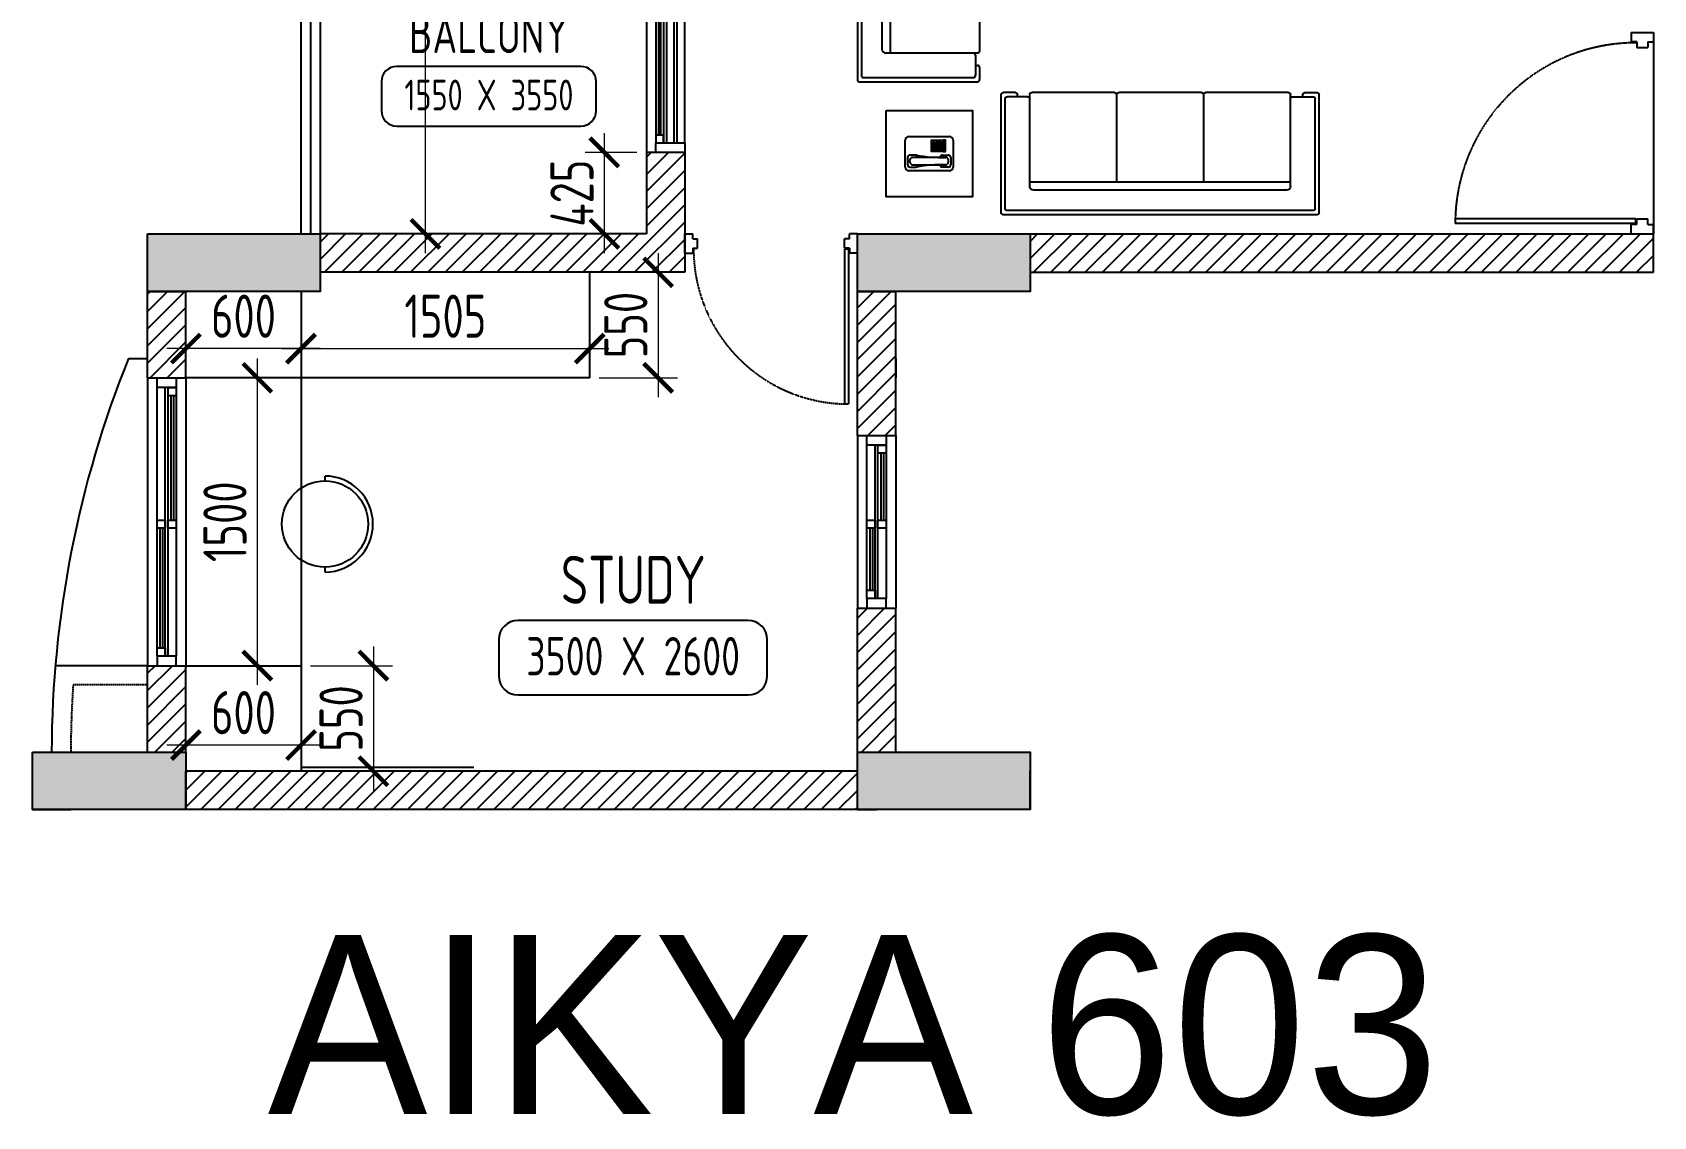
# Model space of a CAD drawing. Header units: millimetres. Extents: x -92307 to 258096, y -47434 to 112633.
# Drawn here: x -4157 to 4293, y 3400 to 9049 of the extents above; entities that cross this region are included whole.
import ezdxf
from ezdxf.enums import TextEntityAlignment as Align

# ---------------------------------------------------------------- set-up
doc = ezdxf.new("R2010")
doc.units = ezdxf.units.MM
doc.header["$LTSCALE"] = 10
doc.header["$PDMODE"] = 35
doc.header["$PDSIZE"] = 500
doc.linetypes.add('DASHED', pattern=[19.05, 12.7, -6.35])
doc.linetypes.add('HIDDEN', pattern=[9.525, 6.35, -3.175])
for name, color, linetype in [('07--DIM-1', 1, 'Continuous'), ('A--BLOCKWALL-1', 9, 'Continuous'), ('A--BLOCKWALL-2', 2, 'Continuous'), ('A--BLOCKWALL-3', 3, 'Continuous'), ('A--CONCRETE-HID', 9, 'HIDDEN'), ('A--DOWN', 34, 'Continuous'), ('A--FIXTURE-0', 8, 'Continuous'), ('A--FURNITURE-0', 253, 'Continuous'), ('A--GLAZING-0', 181, 'Continuous'), ('A--HANDRAIL-1', 9, 'Continuous'), ('A--HATCH-1', 8, 'Continuous'), ('A--SPACENUMBER', 2, 'Continuous'), ('A--SPACENUMBER-1', 8, 'Continuous'), ('A--SPACEREF', 3, 'Continuous'), ('A--Stucture', 9, 'Continuous'), ('A--TILING-1', 8, 'Continuous'), ('Typical floor Column Centre line$0$X-3rd Floor Column$0$A--COL250', 250, 'Continuous'), ('Typical floor Column Centre line$0$X-3rd Floor Column$0$A--CONCRETE-4', 4, 'Continuous')]:
    doc.layers.add(name, color=color, linetype=linetype)
doc.styles.add('ISO', font='isocp2.shx', dxfattribs={"width": 0.8})
doc.dimstyles.new('A-DIM-100', dxfattribs={"dimscale": 100, "dimtxt": 2.25, "dimasz": 1.5, "dimexe": 1, "dimexo": 0.5, "dimgap": 0, "dimtad": 0, "dimdec": 0, "dimzin": 12, "dimdsep": 46, "dimtxsty": 'ISO', "dimblk": 'ARCHTICK', "dimcen": 1, "dimdle": 1, "dimclrd": 8, "dimclre": 8, "dimclrt": 256, "dimadec": 0, "dimazin": 3, "dimtfac": 1, "dimtdec": 0, "dimtmove": 1, "dimatfit": 2, "dimfxl": 1, "dimtvp": 0.75, "dimtolj": 1, "dimtzin": 12, "dimlwd": 18, "dimlwe": 18, "dimarcsym": 0})
pattern_1 = [(45, (9143.29, 4849.43), (-44.90128, 44.90128), [])]

# ---------------------------------------------------------------- blocks, each defined once
blk = doc.blocks.new('A$C59C96D1E')
at = {"linetype": 'Continuous'}
for p, q in [((-2.74, 0), (2.74, 0)), ((-3.49, -9.09), (-3.49, -0.75)), ((-2.75, -0.99), (-2.75, -2.2)), ((-2.26, -1.48), (-2.26, -8.35)), ((-0.79, -0.49), (-2.25, -0.49)), ((-1.76, -0.98), (-1.28, -0.98)), ((-0.78, -8.35), (-0.78, -1.48)), ((-0.29, -2.2), (-0.29, -0.99)), ((3.49, -0.75), (3.49, -9.09)), ((-2.75, -8.84), (-2.75, -7.63)), ((2.74, -9.84), (-2.74, -9.84)), ((-0.79, -9.34), (-2.25, -9.34)), ((-1.76, -8.85), (-1.28, -8.85)), ((-0.29, -7.63), (-0.29, -8.84))]:
    blk.add_line(p, q, dxfattribs=at)
for points in [[(0.45, -5.87), (0.45, -5.37), (0.95, -5.37), (0.95, -5.87)], [(0.45, -6.47), (0.45, -5.97), (0.95, -5.97), (0.95, -6.47)], [(0.45, -7.06), (0.45, -6.56), (0.95, -6.56), (0.95, -7.06)], [(1.05, -5.87), (1.05, -5.37), (1.55, -5.37), (1.55, -5.87)], [(1.05, -6.47), (1.05, -5.97), (1.55, -5.97), (1.55, -6.47)], [(1.05, -7.06), (1.05, -6.56), (1.55, -6.56), (1.55, -7.06)], [(1.64, -5.87), (1.64, -5.37), (2.14, -5.37), (2.14, -5.87)], [(1.64, -6.47), (1.64, -5.97), (2.14, -5.97), (2.14, -6.47)], [(1.64, -7.06), (1.64, -6.56), (2.14, -6.56), (2.14, -7.06)], [(2.24, -5.87), (2.24, -5.37), (2.74, -5.37), (2.74, -5.87)], [(2.24, -6.47), (2.24, -5.97), (2.74, -5.97), (2.74, -6.47)], [(2.24, -7.06), (2.24, -6.56), (2.74, -6.56), (2.74, -7.06)], [(0.45, -7.66), (0.45, -7.16), (0.95, -7.16), (0.95, -7.66)], [(0.45, -8.26), (0.95, -8.26), (0.95, -7.76), (0.45, -7.76)], [(1.05, -7.66), (1.05, -7.16), (1.55, -7.16), (1.55, -7.66)], [(1.05, -8.26), (1.55, -8.26), (1.55, -7.76), (1.05, -7.76)], [(1.64, -7.66), (1.64, -7.16), (2.14, -7.16), (2.14, -7.66)], [(1.64, -8.26), (2.14, -8.26), (2.14, -7.76), (1.64, -7.76)], [(2.24, -7.66), (2.24, -7.16), (2.74, -7.16), (2.74, -7.66)], [(2.24, -8.26), (2.74, -8.26), (2.74, -7.76), (2.24, -7.76)]]:
    blk.add_lwpolyline(points, close=True)
for centre, radius, start, end in [((-2.74, -0.75), 0.75, 90, 180), ((2.74, -0.75), 0.75, 0, 90), ((-2.25, -0.99), 0.5, 90, 180), ((-2.25, -2.2), 0.5, 180, 270), ((-1.76, -1.48), 0.5, 90, 180), ((-1.28, -1.48), 0.5, 0, 90), ((-0.79, -0.99), 0.5, 0, 90), ((-0.79, -2.2), 0.5, 270, 0), ((-2.74, -9.09), 0.75, 180, 270), ((-2.25, -7.63), 0.5, 90, 180), ((-2.25, -8.84), 0.5, 180, 270), ((-1.76, -8.35), 0.5, 180, 270), ((-1.28, -8.35), 0.5, 270, 0), ((-0.79, -7.63), 0.5, 0, 90), ((-0.79, -8.84), 0.5, 270, 0), ((2.74, -9.09), 0.75, 270, 0)]:
    blk.add_arc(centre, radius, start, end, dxfattribs=at)
for centre, start, end in [((-30.22, -7.51), 358.28, 10.8919), ((27.18, -7.51), 169.1081, 181.72)]:
    blk.add_arc(centre, 27.97, start, end)
blk = doc.blocks.new('A$C6B576318')
at = {"layer": 'A--FURNITURE-0'}
for p, q in [((-975, 12.5), (-975, 736.3)), ((-887.5, 748.8), (-962.5, 748.8)), ((-950, 37.5), (-950, 711.3)), ((-812.5, 723.8), (-937.5, 723.8)), ((-875, 723.8), (-875, 736.3)), ((-800, 711.3), (-800, 736.3)), ((-800, 175), (-800, 711.3)), ((-787.5, 748.8), (-279.2, 748.8)), ((-266.7, 736.3), (-266.7, 200)), ((-254.2, 748.8), (254.2, 748.8)), ((266.7, 736.3), (266.7, 200)), ((279.2, 748.8), (787.5, 748.8)), ((800, 711.3), (800, 736.3)), ((800, 175), (800, 711.3)), ((812.5, 723.8), (937.5, 723.8)), ((875, 723.8), (875, 736.3)), ((887.5, 748.8), (962.5, 748.8)), ((950, 37.5), (950, 711.3)), ((975, 12.5), (975, 736.3)), ((-800, 200), (800, 200)), ((-775, 150), (775, 150)), ((-962.5, 0), (962.5, 0)), ((-937.5, 25), (937.5, 25))]:
    blk.add_line(p, q, dxfattribs=at)
for centre, radius, start, end in [((-962.5, 736.3), 12.5, 90, 180), ((-937.5, 711.3), 12.5, 90, 180), ((-887.5, 736.3), 12.5, 0, 90), ((-812.5, 711.3), 12.5, 0, 90), ((-787.5, 736.3), 12.5, 90, 180), ((-279.2, 736.3), 12.5, 0, 90), ((-254.2, 736.3), 12.5, 90, 180), ((254.2, 736.3), 12.5, 0, 90), ((279.2, 736.3), 12.5, 90, 180), ((787.5, 736.3), 12.5, 0, 90), ((812.5, 711.3), 12.5, 90, 180), ((887.5, 736.3), 12.5, 90, 180), ((937.5, 711.3), 12.5, 0, 90), ((962.5, 736.3), 12.5, 0, 90), ((-775, 175), 25, 180, 270), ((775, 175), 25, 270, 0), ((-962.5, 12.5), 12.5, 180, 270), ((-937.5, 37.5), 12.5, 180, 270), ((937.5, 37.5), 12.5, 270, 0), ((962.5, 12.5), 12.5, 270, 0)]:
    blk.add_arc(centre, radius, start, end, dxfattribs=at)
blk = doc.blocks.new('A$C337B3EF4')
for p, q in [((0, 225), (0, 250)), ((0, -250), (0, -225))]:
    blk.add_line(p, q)
blk.add_circle((0, 0), 225)
blk.add_arc((0, 0), 250, 270, 90)
blk = doc.blocks.new('A$C722A6C0C')
at = {"layer": 'A--DOWN'}
for p, q in [((0, -1450), (0, -50)), ((42.7, -1450), (42.7, -50)), ((100, -50), (100, -1450)), ((57.3, -1450), (57.3, -93))]:
    blk.add_line(p, q, dxfattribs=at)
for points in [[(100, -50), (0, -50), (0, 0), (100, 0)], [(100, -93), (57.3, -93), (57.3, -50), (100, -50)], [(42.7, -784), (0, -784), (0, -741), (42.7, -741)], [(100, -784), (57.3, -784), (57.3, -741), (100, -741)], [(42.7, -1450), (0, -1450), (0, -1407), (42.7, -1407)], [(100, -1450), (0, -1450), (0, -1500), (100, -1500)]]:
    blk.add_lwpolyline(points, close=True, dxfattribs=at)
at = {"layer": 'A--GLAZING-0'}
for p, q in [((71.6, -93), (71.6, -741)), ((85.6, -93), (85.6, -741)), ((14.4, -784), (14.4, -1407)), ((28.4, -784), (28.4, -1407))]:
    blk.add_line(p, q, dxfattribs=at)
blk = doc.blocks.new('A$C34D21E7E')
at = {"layer": 'A--DOWN'}
for p, q in [((-150, 2450), (-150, -150)), ((-110, 2450), (-110, -150)), ((-95, 2450), (-95, -150)), ((-55, -150), (-55, 2450)), ((-40, -150), (-40, 2450)), ((0, -150), (0, 2450))]:
    blk.add_line(p, q, dxfattribs=at)
for points in [[(-150, 2450), (0, 2450), (0, 2500), (-150, 2500)], [(-40, 2450), (0, 2450), (0, 2410), (-40, 2410)], [(-95, 1590), (-55, 1590), (-55, 1550), (-95, 1550)], [(-40, 1550), (0, 1550), (0, 1590), (-40, 1590)], [(-150, 740), (-110, 740), (-110, 700), (-150, 700)], [(-95, 700), (-55, 700), (-55, 740), (-95, 740)], [(-150, -150), (-110, -150), (-110, -110), (-150, -110)], [(-150, -150), (0, -150), (0, -200), (-150, -200)]]:
    blk.add_lwpolyline(points, close=True, dxfattribs=at)
at = {"layer": 'A--GLAZING-0'}
for p, q in [((-25, 1590), (-25, 2410)), ((-15, 1590), (-15, 2410)), ((-80, 740), (-80, 1550)), ((-70, 740), (-70, 1550)), ((-135, -110), (-135, 700)), ((-125, -110), (-125, 700))]:
    blk.add_line(p, q, dxfattribs=at)
blk = doc.blocks.new('A$C1CBF2325')
at = {"layer": 'A--DOWN'}
for p, q in [((100, 0), (0, 0)), ((0, 0), (0, -42)), ((100, 0), (100, -42)), ((25, -42), (0, -42)), ((25, -42), (25, -67)), ((75, -67), (25, -67)), ((75, -42), (75, -67)), ((75, -42), (100, -42)), ((78.8, -46.2), (78.8, -67)), ((78.8, -46.2), (886, -46.2)), ((78.8, -67), (886, -67)), ((886, -67), (886, -46.2)), ((25, -858), (0, -858)), ((0, -900), (0, -858)), ((75, -833), (25, -833)), ((25, -858), (25, -833)), ((75, -858), (75, -833)), ((75, -858), (100, -858)), ((100, -900), (100, -858)), ((100, -900), (0, -900))]:
    blk.add_line(p, q, dxfattribs=at)
at = {"layer": 'A--DOWN', "color": 8, "linetype": 'DASHED', "ltscale": 0.005}
blk.add_arc((78.8, -46.2), 807.5, 269.73187, 358.52905, dxfattribs=at)
blk = doc.blocks.new('A$C35654C4B')
at = {"layer": 'A--BLOCKWALL-1'}
for p, q in [((-900, 200), (0, 200)), ((-900, 0), (0, 0))]:
    blk.add_line(p, q, dxfattribs=at)
at = {"layer": 'A--DOWN'}
for p, q in [((-50, 150), (-850, 150)), ((-50, 107.3), (-850, 107.3)), ((-50, 92.7), (-807, 92.7)), ((-850, 50), (-50, 50))]:
    blk.add_line(p, q, dxfattribs=at)
for points in [[(-850, 50), (-850, 150), (-900, 150), (-900, 50)], [(-807, 50), (-807, 92.7), (-850, 92.7), (-850, 50)], [(-416, 107.3), (-416, 150), (-459, 150), (-459, 107.3)], [(-416, 50), (-416, 92.7), (-459, 92.7), (-459, 50)], [(-50, 107.3), (-50, 150), (-93, 150), (-93, 107.3)], [(-50, 50), (-50, 150), (0, 150), (0, 50)]]:
    blk.add_lwpolyline(points, close=True, dxfattribs=at)
at = {"layer": 'A--GLAZING-0'}
for p, q in [((-416, 135.6), (-93, 135.6)), ((-416, 121.6), (-93, 121.6)), ((-807, 78.4), (-459, 78.4)), ((-807, 64.4), (-459, 64.4))]:
    blk.add_line(p, q, dxfattribs=at)
blk = doc.blocks.new('SPACE')
at = {"layer": 'A--SPACENUMBER-1'}
blk.add_lwpolyline([(-600, 0), (600, 0, 0.41421356), (700, 100), (700, 288.5, 0.41421356), (600, 388.5), (-600, 388.5, 0.41421356), (-700, 288.5), (-700, 100, 0.41421356), (-600, 0, -0.05251446)], format="xyb", dxfattribs=at)
at = {"layer": 'A--SPACENUMBER', "style": 'ISO', "width": 0.8, "flags": 4}
blk.add_attdef('01', text='', height=250, dxfattribs=at).set_placement((0.455, 202.41), align=Align.MIDDLE)
at = {"layer": 'A--SPACEREF', "style": 'ISO', "width": 0.8, "flags": 4}
blk.add_attdef('S', text='', height=300, dxfattribs=at).set_placement((1.35, 474.975), align=Align.CENTER)
blk = doc.blocks.new('A$C64853205')
at = {"layer": 'A--FURNITURE-0'}
for p, q in [((-708.3, 12.5), (-708.3, 736.3)), ((-620.8, 748.8), (-695.8, 748.8)), ((-683.3, 37.5), (-683.3, 711.3)), ((-545.8, 723.8), (-670.8, 723.8)), ((-608.3, 723.8), (-608.3, 736.3)), ((-533.3, 711.3), (-533.3, 736.3)), ((-533.3, 175), (-533.3, 711.3)), ((-520.8, 748.8), (-12.5, 748.8)), ((0, 736.3), (0, 200)), ((12.5, 748.8), (520.8, 748.8)), ((533.3, 736.3), (533.3, 175)), ((545.8, 723.8), (670.8, 723.8)), ((608.3, 723.8), (608.3, 736.3)), ((620.8, 748.8), (695.8, 748.8)), ((683.3, 37.5), (683.3, 711.3)), ((708.3, 12.5), (708.3, 736.3)), ((-533.3, 200), (533.3, 200)), ((-508.3, 150), (508.3, 150)), ((-695.8, 0), (695.8, 0)), ((-670.8, 25), (670.8, 25))]:
    blk.add_line(p, q, dxfattribs=at)
for centre, radius, start, end in [((-695.8, 736.3), 12.5, 90, 180), ((-670.8, 711.3), 12.5, 90, 180), ((-620.8, 736.3), 12.5, 0, 90), ((-545.8, 711.3), 12.5, 0, 90), ((-520.8, 736.3), 12.5, 90, 180), ((-12.5, 736.3), 12.5, 0, 90), ((12.5, 736.3), 12.5, 90, 180), ((520.8, 736.3), 12.5, 0, 90), ((545.8, 711.3), 12.5, 90, 180), ((620.8, 736.3), 12.5, 90, 180), ((670.8, 711.3), 12.5, 0, 90), ((695.8, 736.3), 12.5, 0, 90), ((-508.3, 175), 25, 180, 270), ((508.3, 175), 25, 270, 0), ((-695.8, 12.5), 12.5, 180, 270), ((-670.8, 37.5), 12.5, 180, 270), ((670.8, 37.5), 12.5, 270, 0), ((695.8, 12.5), 12.5, 270, 0)]:
    blk.add_arc(centre, radius, start, end, dxfattribs=at)
blk = doc.blocks.new('_ArchTick')
at = {"color": 0, "const_width": 0.15}
blk.add_lwpolyline([(-0.5, -0.5), (0.5, 0.5)], dxfattribs=at)
blk = doc.blocks.new('*D450')
at = {"layer": '07--DIM-1', "color": 8, "lineweight": 18}
for p, q in [((-2107.9, 7899.4), (-2107.9, 11649.4)), ((-2456.7, 11549.4), (-2007.9, 11549.4)), ((-2456.7, 7999.4), (-2007.9, 7999.4))]:
    blk.add_line(p, q, dxfattribs=at)
at = {"layer": 'Defpoints', "color": 0}
for p in [(-2506.7, 11549.4), (-2107.9, 11549.4), (-2506.7, 7999.4)]:
    blk.add_point(p, dxfattribs=at)
at = {"layer": '07--DIM-1', "color": 8, "lineweight": 18, "xscale": 150, "yscale": 150, "zscale": 150}
for p, rotation in [((-2107.9, 11549.4), 90), ((-2107.9, 7999.4), 270)]:
    blk.add_blockref('_ArchTick', p, dxfattribs=dict(at, rotation=rotation))
at = {"layer": '07--DIM-1', "insert": (-2276.7, 9774.4), "char_height": 225, "attachment_point": 5, "rotation": 90, "style": 'ISO'}
blk.add_mtext('\\A1;3550', dxfattribs=at)
blk = doc.blocks.new('*D451')
at = {"layer": '07--DIM-1', "color": 8, "lineweight": 18}
for p, q in [((-1175.8, 8524.4), (-1175.8, 7899.4)), ((-1006.7, 8424.4), (-1275.8, 8424.4)), ((-1006.7, 7999.4), (-1275.8, 7999.4))]:
    blk.add_line(p, q, dxfattribs=at)
at = {"layer": 'Defpoints', "color": 0}
for p in [(-956.7, 8424.4), (-1175.8, 7999.4), (-956.7, 7999.4)]:
    blk.add_point(p, dxfattribs=at)
at = {"layer": '07--DIM-1', "color": 8, "lineweight": 18, "xscale": 150, "yscale": 150, "zscale": 150}
for p, rotation in [((-1175.8, 8424.4), 90), ((-1175.8, 7999.4), 270)]:
    blk.add_blockref('_ArchTick', p, dxfattribs=dict(at, rotation=rotation))
at = {"layer": '07--DIM-1', "insert": (-1344.6, 8211.9), "char_height": 225, "attachment_point": 5, "rotation": 90, "style": 'ISO'}
blk.add_mtext('\\A1;425', dxfattribs=at)
blk = doc.blocks.new('*D466')
at = {"layer": '07--DIM-1', "color": 8, "lineweight": 18}
for p, q in [((-895.2, 7899.4), (-895.2, 7149.4)), ((-1201.9, 7799.4), (-795.2, 7799.4)), ((-1201.9, 7249.4), (-795.2, 7249.4))]:
    blk.add_line(p, q, dxfattribs=at)
at = {"layer": 'Defpoints', "color": 0}
for p in [(-1251.9, 7799.4), (-1251.9, 7249.4), (-895.2, 7249.4)]:
    blk.add_point(p, dxfattribs=at)
at = {"layer": '07--DIM-1', "color": 8, "lineweight": 18, "xscale": 150, "yscale": 150, "zscale": 150}
for p, rotation in [((-895.2, 7799.4), 90), ((-895.2, 7249.4), 270)]:
    blk.add_blockref('_ArchTick', p, dxfattribs=dict(at, rotation=rotation))
at = {"layer": '07--DIM-1', "insert": (-1063.9, 7524.4), "char_height": 225, "attachment_point": 5, "rotation": 90, "style": 'ISO'}
blk.add_mtext('\\A1;550', dxfattribs=at)
blk = doc.blocks.new('*D467')
at = {"layer": '07--DIM-1', "color": 8, "lineweight": 18}
for p, q in [((-2756.7, 7299.4), (-2756.7, 7501.8)), ((-1251.9, 7299.4), (-1251.9, 7501.8)), ((-2856.7, 7401.8), (-1151.9, 7401.8))]:
    blk.add_line(p, q, dxfattribs=at)
at = {"layer": 'Defpoints', "color": 0}
for p in [(-1251.9, 7401.8), (-2756.7, 7249.4), (-1251.9, 7249.4)]:
    blk.add_point(p, dxfattribs=at)
at = {"layer": '07--DIM-1', "color": 8, "lineweight": 18, "xscale": 150, "yscale": 150, "zscale": 150, "rotation": 180}
blk.add_blockref('_ArchTick', (-2756.7, 7401.8), dxfattribs=at)
at = {"layer": '07--DIM-1', "color": 8, "lineweight": 18, "xscale": 150, "yscale": 150, "zscale": 150}
blk.add_blockref('_ArchTick', (-1251.9, 7401.8), dxfattribs=at)
at = {"layer": '07--DIM-1', "insert": (-2004.3, 7570.6), "char_height": 225, "attachment_point": 5, "style": 'ISO'}
blk.add_mtext('\\A1;1505', dxfattribs=at)
blk = doc.blocks.new('*D468')
at = {"layer": '07--DIM-1', "color": 8, "lineweight": 18}
for p, q in [((-3356.7, 7299.4), (-3356.7, 7501.8)), ((-2756.7, 7299.4), (-2756.7, 7501.8)), ((-2656.7, 7401.8), (-3456.7, 7401.8))]:
    blk.add_line(p, q, dxfattribs=at)
at = {"layer": 'Defpoints', "color": 0}
for p in [(-3356.7, 7401.8), (-3356.7, 7249.4), (-2756.7, 7249.4)]:
    blk.add_point(p, dxfattribs=at)
at = {"layer": '07--DIM-1', "color": 8, "lineweight": 18, "xscale": 150, "yscale": 150, "zscale": 150, "rotation": 180}
blk.add_blockref('_ArchTick', (-3356.7, 7401.8), dxfattribs=at)
at = {"layer": '07--DIM-1', "color": 8, "lineweight": 18, "xscale": 150, "yscale": 150, "zscale": 150}
blk.add_blockref('_ArchTick', (-2756.7, 7401.8), dxfattribs=at)
at = {"layer": '07--DIM-1', "insert": (-3056.7, 7570.6), "char_height": 225, "attachment_point": 5, "style": 'ISO'}
blk.add_mtext('\\A1;600', dxfattribs=at)
blk = doc.blocks.new('*D469')
at = {"layer": '07--DIM-1', "color": 8, "lineweight": 18}
for p, q in [((-3356.7, 5699.4), (-3356.7, 5235.8)), ((-2756.7, 5699.4), (-2756.7, 5235.8)), ((-2656.7, 5335.8), (-3456.7, 5335.8))]:
    blk.add_line(p, q, dxfattribs=at)
at = {"layer": 'Defpoints', "color": 0}
for p in [(-3356.7, 5749.4), (-2756.7, 5749.4), (-3356.7, 5335.8)]:
    blk.add_point(p, dxfattribs=at)
at = {"layer": '07--DIM-1', "color": 8, "lineweight": 18, "xscale": 150, "yscale": 150, "zscale": 150, "rotation": 180}
blk.add_blockref('_ArchTick', (-3356.7, 5335.8), dxfattribs=at)
at = {"layer": '07--DIM-1', "color": 8, "lineweight": 18, "xscale": 150, "yscale": 150, "zscale": 150}
blk.add_blockref('_ArchTick', (-2756.7, 5335.8), dxfattribs=at)
at = {"layer": '07--DIM-1', "insert": (-3056.7, 5504.6), "char_height": 225, "attachment_point": 5, "style": 'ISO'}
blk.add_mtext('\\A1;600', dxfattribs=at)
blk = doc.blocks.new('*D457')
at = {"layer": '07--DIM-1', "color": 8, "lineweight": 18}
for p, q in [((-2984.4, 5649.4), (-2984.4, 7349.4)), ((-2806.7, 7249.4), (-3084.4, 7249.4)), ((-2806.7, 5749.4), (-3084.4, 5749.4))]:
    blk.add_line(p, q, dxfattribs=at)
at = {"layer": 'Defpoints', "color": 0}
for p in [(-2984.4, 7249.4), (-2756.7, 7249.4), (-2756.7, 5749.4)]:
    blk.add_point(p, dxfattribs=at)
at = {"layer": '07--DIM-1', "color": 8, "lineweight": 18, "xscale": 150, "yscale": 150, "zscale": 150}
for p, rotation in [((-2984.4, 7249.4), 90), ((-2984.4, 5749.4), 270)]:
    blk.add_blockref('_ArchTick', p, dxfattribs=dict(at, rotation=rotation))
at = {"layer": '07--DIM-1', "insert": (-3153.2, 6499.4), "char_height": 225, "attachment_point": 5, "rotation": 90, "style": 'ISO'}
blk.add_mtext('\\A1;1500', dxfattribs=at)
blk = doc.blocks.new('*D470')
at = {"layer": '07--DIM-1', "color": 8, "lineweight": 18}
for p, q in [((-2379.4, 5849.4), (-2379.4, 5099.4)), ((-2706.7, 5749.4), (-2279.4, 5749.4)), ((-2706.7, 5199.4), (-2279.4, 5199.4))]:
    blk.add_line(p, q, dxfattribs=at)
at = {"layer": 'Defpoints', "color": 0}
for p in [(-2756.7, 5749.4), (-2756.7, 5199.4), (-2379.4, 5199.4)]:
    blk.add_point(p, dxfattribs=at)
at = {"layer": '07--DIM-1', "color": 8, "lineweight": 18, "xscale": 150, "yscale": 150, "zscale": 150}
for p, rotation in [((-2379.4, 5749.4), 90), ((-2379.4, 5199.4), 270)]:
    blk.add_blockref('_ArchTick', p, dxfattribs=dict(at, rotation=rotation))
at = {"layer": '07--DIM-1', "insert": (-2548.1, 5474.4), "char_height": 225, "attachment_point": 5, "rotation": 90, "style": 'ISO'}
blk.add_mtext('\\A1;550', dxfattribs=at)

msp = doc.modelspace()

# ---------------------------------------------------------------- hatches: boundary and pattern name
at = {"layer": 'A--HATCH-1'}
h = msp.add_hatch(dxfattribs=at)
h.set_pattern_fill('ANSI31', color=256, scale=20, style=0)
h.set_pattern_definition(pattern_1)
h.paths.add_polyline_path([(-2656.7, 7999.4), (-2656.7, 7799.4), (-756.7, 7799.4), (-756.7, 8424.4), (-956.7, 8424.4), (-956.7, 7999.4)])
h = msp.add_hatch(dxfattribs=at)
h.set_pattern_fill('ANSI31', color=256, scale=20, style=0)
h.set_pattern_definition([(45, (9143.29, 61949.43), (-44.90128, 44.90128), [])])
h.paths.add_polyline_path([(1043.3, 7799.4), (4293.3, 7799.4), (4293.3, 7999.4), (1043.3, 7999.4)])
h = msp.add_hatch(dxfattribs=at)
h.set_pattern_fill('ANSI31', color=256, scale=20, style=0)
h.set_pattern_definition(pattern_1)
h.paths.add_polyline_path([(-3356.7, 7249.4), (-3356.7, 7699.4), (-3556.7, 7699.4), (-3556.7, 7249.4)])
h = msp.add_hatch(dxfattribs=at)
h.set_pattern_fill('ANSI31', color=256, scale=20, style=0)
h.set_pattern_definition(pattern_1)
h.paths.add_polyline_path([(343.3, 6949.4), (343.3, 7699.4), (143.3, 7699.4), (143.3, 6949.4)])
h = msp.add_hatch(dxfattribs=at)
h.set_pattern_fill('ANSI31', color=256, scale=20, style=0)
h.set_pattern_definition(pattern_1)
h.paths.add_polyline_path([(343.3, 5299.4), (343.3, 6049.4), (143.3, 6049.4), (143.3, 5299.4)])
h = msp.add_hatch(dxfattribs=at)
h.set_pattern_fill('ANSI31', color=256, scale=20, style=0)
h.set_pattern_definition(pattern_1)
h.paths.add_polyline_path([(-3356.7, 5299.4), (-3356.7, 5749.4), (-3556.7, 5749.4), (-3556.7, 5299.4)])
h = msp.add_hatch(dxfattribs=at)
h.set_pattern_fill('ANSI31', color=256, scale=20, style=0)
h.set_pattern_definition(pattern_1)
h.paths.add_polyline_path([(143.3, 5199.4), (-3356.7, 5199.4), (-3356.7, 4999.4), (143.3, 4999.4)])
at = {"layer": 'Typical floor Column Centre line$0$X-3rd Floor Column$0$A--COL250'}
h = msp.add_hatch(color=256, dxfattribs=at)
h.dxf.hatch_style = 1
h.paths.add_polyline_path([(-3556.7, 7999.4), (-2656.7, 7999.4), (-2656.7, 7699.4), (-3556.7, 7699.4)])
h = msp.add_hatch(color=256, dxfattribs=at)
h.dxf.hatch_style = 1
h.paths.add_polyline_path([(143.3, 7999.4), (1043.3, 7999.4), (1043.3, 7699.4), (143.3, 7699.4)])
h = msp.add_hatch(color=256, dxfattribs=at)
h.dxf.hatch_style = 1
h.paths.add_polyline_path([(-4156.7, 5299.4), (-3356.7, 5299.4), (-3356.7, 4999.4), (-4156.7, 4999.4)])
h = msp.add_hatch(color=256, dxfattribs=at)
h.dxf.hatch_style = 1
h.paths.add_polyline_path([(143.3, 5299.4), (1043.3, 5299.4), (1043.3, 4999.4), (143.3, 4999.4)])

# ---------------------------------------------------------------- linework, layer by layer
at = {"layer": 'A--BLOCKWALL-1'}
for p, q in [((-3556.7, 7249.4), (-3556.7, 5749.4)), ((-3356.7, 7249.4), (-3356.7, 5749.4))]:
    msp.add_line(p, q, dxfattribs=at)
at = {"layer": 'A--BLOCKWALL-2'}
for p, q in [((1043.3, 7699.4), (943.3, 7699.4)), ((-3656.7, 7349.4), (-3556.7, 7349.4)), ((343.3, 7349.4), (343.3, 7249.4)), ((-3556.7, 5749.4), (-4037.2, 5749.4)), ((143.3, 4999.4), (243.3, 4999.4))]:
    msp.add_line(p, q, dxfattribs=at)
msp.add_arc((1475.3, 5283.8), 5532.1, 158.0753, 179.83825, dxfattribs=at)
at = {"layer": 'A--BLOCKWALL-3'}
for p, q in [((-956.7, 8424.4), (-956.7, 7999.4)), ((-756.7, 8424.4), (-956.7, 8424.4)), ((-756.7, 8424.4), (-756.7, 7799.4)), ((-956.7, 7999.4), (-2656.7, 7999.4)), ((-2656.7, 7999.4), (-2656.7, 7799.4)), ((1043.3, 7999.4), (1043.3, 7799.4)), ((1043.3, 7999.4), (4293.3, 7999.4)), ((4293.3, 7799.4), (4293.3, 7999.4)), ((-756.7, 7799.4), (-2656.7, 7799.4)), ((1043.3, 7799.4), (4293.3, 7799.4)), ((-3556.7, 7699.4), (-3356.7, 7699.4)), ((-3556.7, 7249.4), (-3556.7, 7699.4)), ((-3356.7, 7249.4), (-3356.7, 7699.4)), ((143.3, 7699.4), (343.3, 7699.4)), ((143.3, 6949.4), (143.3, 7699.4)), ((343.3, 6949.4), (343.3, 7699.4)), ((-3556.7, 7249.4), (-3356.7, 7249.4)), ((143.3, 6949.4), (343.3, 6949.4)), ((143.3, 6049.4), (343.3, 6049.4)), ((143.3, 5299.4), (143.3, 6049.4)), ((343.3, 5299.4), (343.3, 6049.4)), ((-3556.7, 5749.4), (-3356.7, 5749.4)), ((-3556.7, 5299.4), (-3556.7, 5749.4)), ((-3356.7, 5299.4), (-3356.7, 5749.4)), ((-3556.7, 5299.4), (-3356.7, 5299.4)), ((143.3, 5299.4), (343.3, 5299.4)), ((-3356.7, 4999.4), (-3356.7, 5199.4)), ((143.3, 5199.4), (-3356.7, 5199.4)), ((143.3, 4999.4), (143.3, 5199.4)), ((1043.3, 4999.4), (1043.3, 5199.4)), ((-4156.7, 4999.4), (-3956.7, 4999.4)), ((143.3, 4999.4), (-3356.7, 4999.4))]:
    msp.add_line(p, q, dxfattribs=at)
at = {"layer": 'A--CONCRETE-HID', "ltscale": 0.01}
msp.add_line((-3556.7, 5649.4), (-3944.5, 5649.4), dxfattribs=at)
msp.add_arc((1475.3, 5283.8), 5432.1, 176.14069, 179.83528, dxfattribs=at)
at = {"layer": 'A--FIXTURE-0'}
for p, q in [((-1251.9, 7249.4), (-1251.9, 7799.4)), ((-2756.7, 7699.4), (-2756.7, 5199.4)), ((-1251.9, 7249.4), (-3356.7, 7249.4)), ((-2756.7, 7249.4), (-2756.7, 5199.4)), ((-3356.7, 5749.4), (-2756.7, 5749.4)), ((-1856.7, 5219.4), (-2756.7, 5219.4))]:
    msp.add_line(p, q, dxfattribs=at)
at = {"layer": 'A--FURNITURE-0', "elevation": 0}
msp.add_lwpolyline([(292.5, 8642.7), (742.5, 8642.7), (742.5, 8192.7), (292.5, 8192.7)], close=True, dxfattribs=at)
at = {"layer": 'A--HANDRAIL-1', "color": 1}
for p, q in [((-2706.7, 11549.4), (-2706.7, 7999.4)), ((-2656.7, 11549.4), (-2656.7, 7999.4))]:
    msp.add_line(p, q, dxfattribs=at)
at = {"layer": 'A--Stucture', "linetype": 'Continuous', "ltscale": 0.5}
msp.add_line((-2756.7, 7999.4), (-2756.7, 11549.4), dxfattribs=at)
at = {"layer": 'A--TILING-1'}
for p, q in [((-956.7, 11124.4), (-956.7, 8424.4)), ((4293.3, 9049.4), (4293.3, 7999.4))]:
    msp.add_line(p, q, dxfattribs=at)
at = {"layer": 'Typical floor Column Centre line$0$X-3rd Floor Column$0$A--CONCRETE-4'}
for points in [[(-3556.7, 7999.4), (-2656.7, 7999.4), (-2656.7, 7699.4), (-3556.7, 7699.4)], [(143.3, 7999.4), (1043.3, 7999.4), (1043.3, 7699.4), (143.3, 7699.4)], [(-4156.7, 5299.4), (-3356.7, 5299.4), (-3356.7, 4999.4), (-4156.7, 4999.4)], [(143.3, 5299.4), (1043.3, 5299.4), (1043.3, 4999.4), (143.3, 4999.4)]]:
    msp.add_lwpolyline(points, close=True, dxfattribs=at)

# ---------------------------------------------------------------- block references
at = {"layer": 'A--DOWN'}
for name, p in [('A$C34D21E7E', (-756.7, 8624.4)), ('A$C722A6C0C', (-3506.7, 7249.4))]:
    msp.add_blockref(name, p, dxfattribs=at)
at = {"layer": 'A--DOWN', "xscale": 1.166666666667879, "yscale": 1.166666666664241, "zscale": 1.166666666666667, "rotation": 180}
msp.add_blockref('A$C1CBF2325', (4293.3, 7999.4), dxfattribs=at)
at = {"layer": 'A--DOWN', "extrusion": (0, 0, -1), "xscale": -1, "zscale": -1, "rotation": 90}
msp.add_blockref('A$C1CBF2325', (-143.3, 7999.4), dxfattribs=at)
at = {"layer": 'A--DOWN', "xscale": -1, "rotation": 90}
msp.add_blockref('A$C35654C4B', (343.3, 6049.4), dxfattribs=at)
at = {"layer": 'A--FURNITURE-0', "extrusion": (0, 0, -1), "xscale": -0.8499999999989631, "yscale": 0.8499999999985448, "zscale": -0.85, "rotation": 90.0005331396597}
msp.add_blockref('A$C64853205', (-143.3, 9394.8), dxfattribs=at)
at = {"layer": 'A--FURNITURE-0', "extrusion": (0, 0, -1), "xscale": 0.8499999999985448, "yscale": 0.8499999999985448, "zscale": -0.85}
msp.add_blockref('A$C6B576318', (-1721.3, 8099.4), dxfattribs=at)
at = {"layer": 'A--FURNITURE-0', "xscale": 25.41683611206827, "yscale": 25.41683611206827, "zscale": 25.4168361120719, "rotation": 90}
msp.add_blockref('A$C59C96D1E', (392.5, 8417.7), dxfattribs=at)
at = {"layer": 'A--FURNITURE-0'}
msp.add_blockref('A$C337B3EF4', (-2631.7, 6487.6), dxfattribs=at)
at = {"layer": 'A--SPACEREF'}
ref = msp.add_blockref('SPACE', (-1777.9, 8561.6), dxfattribs=dict(at, xscale=0.8000000000029104, yscale=0.7999999999992724, zscale=0.8))
ref.add_attrib('01', '1550 X 3550', dxfattribs={"layer": 'A--SPACENUMBER', "height": 160, "style": 'ISO', "width": 0.8, "flags": 4}).set_placement((-1777.3, 8723.6), align=Align.MIDDLE)
ref.add_attrib('S', 'BALCONY', dxfattribs={"height": 200, "style": 'ISO', "width": 0.8, "flags": 4}).set_placement((-1776.6, 8941.6), align=Align.CENTER)
ref = msp.add_blockref('SPACE', (-1026.2, 5596.8), dxfattribs=at)
ref.add_attrib('01', '3500 X 2600', dxfattribs={"layer": 'A--SPACENUMBER', "height": 200, "style": 'ISO', "width": 0.8, "flags": 4}).set_placement((-1025.5, 5799.2), align=Align.MIDDLE)
ref.add_attrib('S', 'STUDY', dxfattribs={"height": 250, "style": 'ISO', "width": 0.8, "flags": 4}).set_placement((-1024.6, 6071.8), align=Align.CENTER)
ref = msp.add_blockref('SPACE', (-1026.2, 5596.8), dxfattribs=at)
ref.add_attrib('01', '3500 X 2600', dxfattribs={"layer": 'A--SPACENUMBER', "height": 200, "style": 'ISO', "width": 0.8, "flags": 4}).set_placement((-1025.5, 5799.2), align=Align.MIDDLE)
ref.add_attrib('S', 'STUDY', dxfattribs={"height": 250, "style": 'ISO', "width": 0.8, "flags": 4}).set_placement((-1024.6, 6071.8), align=Align.CENTER)

# ---------------------------------------------------------------- texts
msp.add_text('AIKYA 603', height=933.32, dxfattribs=at).set_placement((-2930.2, 3413))

# ---------------------------------------------------------------- dimensions: what is measured, and where the dimension line sits
at = {"layer": '07--DIM-1'}
for p1, p2, distance, picture, middle in [((-2506.7, 7999.4), (-2506.7, 11549.4), -398.8, '*D450', (-2276.7, 9774.4)), ((-956.7, 8424.4), (-956.7, 7999.4), -219.1, '*D451', (-1344.6, 8211.9))]:
    dim = msp.add_aligned_dim(p1=p1, p2=p2, distance=distance, dimstyle='A-DIM-100', dxfattribs=at)
    dim.commit()
    dim.dimension.update_dxf_attribs({"geometry": picture, "text_midpoint": middle})
for base, p1, p2, picture, middle in [((-895.2, 7249.4), (-1251.9, 7799.4), (-1251.9, 7249.4), '*D466', (-1063.9, 7524.4)), ((-2984.4, 7249.4), (-2756.7, 5749.4), (-2756.7, 7249.4), '*D457', (-3153.2, 6499.4)), ((-2379.4, 5199.4), (-2756.7, 5749.4), (-2756.7, 5199.4), '*D470', (-2548.1, 5474.4))]:
    dim = msp.add_linear_dim(base=base, p1=p1, p2=p2, angle=90, dimstyle='A-DIM-100', dxfattribs=at)
    dim.commit()
    dim.dimension.update_dxf_attribs({"geometry": picture, "text_midpoint": middle})
for base, p1, p2, picture, middle in [((-3356.7, 7401.8), (-2756.7, 7249.4), (-3356.7, 7249.4), '*D468', (-3056.7, 7570.6)), ((-1251.9, 7401.8), (-2756.7, 7249.4), (-1251.9, 7249.4), '*D467', (-2004.3, 7570.6)), ((-3356.7, 5335.8), (-2756.7, 5749.4), (-3356.7, 5749.4), '*D469', (-3056.7, 5504.6))]:
    dim = msp.add_linear_dim(base=base, p1=p1, p2=p2, dimstyle='A-DIM-100', dxfattribs=at)
    dim.commit()
    dim.dimension.update_dxf_attribs({"geometry": picture, "text_midpoint": middle})

doc.saveas('drawing.dxf')
